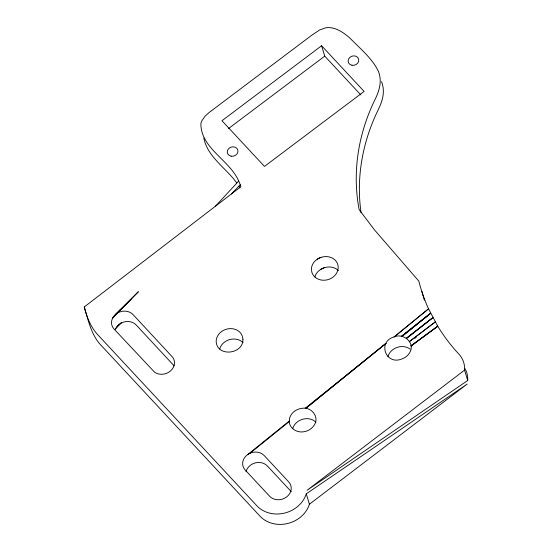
<?xml version="1.0" encoding="UTF-8"?>
<svg xmlns="http://www.w3.org/2000/svg" width="552" height="552" viewBox="0 0 552 552"><rect width="100%" height="100%" fill="white"/><g stroke="black" fill="none" stroke-linecap="round" stroke-linejoin="round"><path stroke-width="0.83" d="M292.726 428.621C295.327 419.216 308.851 415.228 315.861 422.17M387.973 356.53C390.526 347.539 402.767 343.537 410.212 349.154M112.567 318.166L114.733 315.151L138.4 291.697L112.567 318.166A12.178 10.536 -16.8 0 0 113.995 328.971L154.712 372.331A12.178 10.536 -16.8 0 0 170.313 371.123A12.178 10.536 -16.8 0 0 172.728 357.33L133.073 314.612A12.178 10.536 -16.8 0 0 117.817 312.825L115.672 314.281M115.23 329.668A12.178 10.536 -16.8 0 1 115.706 328.557L117.873 325.542L121.419 322.706M215.397 206.262L238.705 181.049C229.729 160.094 200.928 148.46 200.859 123.793A15.484 13.393 -16.8 0 1 201.811 120.881L205.061 116.189L209.105 112.525L311.797 35.197L319.615 29.974L325.321 27.924A15.484 13.393 -16.8 0 1 328.681 27.6C336.962 27.731 344.055 33.03 350.072 38.226C360.097 48.617 372.007 58.119 378.396 71.284A34.824 30.132 -16.8 0 1 379.921 77.018C381.308 85.774 377.713 94.268 373.87 101.913A218.344 188.901 -16.8 0 0 359.145 209.656L374.518 229.929L418.816 281.092A218.344 188.901 -16.8 0 0 428.538 308.816L437.75 326.218A218.344 188.901 -16.8 0 0 458.76 353.942A28.414 24.578 -16.8 0 1 464.563 370.123L467.703 380.514L307.071 490.293L464.563 370.123M118.28 312.315L116.707 313.508L120.108 309.879M113.167 317.103L116.41 313.729M231.385 193.98L240.244 184.747L238.705 181.049M116.306 327.495L119.542 324.121M115.706 328.557L120.957 323.217A12.178 10.536 -16.8 0 1 136.213 325.004L174.121 365.838M116.707 313.508L131.121 299.156M120.232 323.658L120.847 323.141M394.411 336.837L428.538 308.816L394.059 336.906C377.209 341.66 385.579 365.431 401.628 359.062A13.531 11.702 -16.8 0 0 409.605 352.811C415.787 343.158 403.56 332.649 394.059 336.906M305.925 408.411L386.007 343.365L305.215 408.349M401.966 336.527L430.643 313.26L401.276 336.34M250.125 453.192A12.178 10.536 -16.8 0 1 264.201 455.552L288.73 481.91A12.178 10.536 -16.8 0 1 286.543 497A12.178 10.536 -16.8 0 1 269.645 496.269L245.122 469.911A12.178 10.536 -16.8 0 1 247.834 454.448L250.125 453.192L289.248 421.528L289.586 418.23A13.531 11.702 -16.8 0 1 302.268 408.28C311.19 406.679 319.656 416.808 314.35 424.909A13.531 11.702 -16.8 0 1 302.931 431.885C296.61 432.644 289.531 428.304 289.248 421.528M247.834 454.448L289.248 421.072M305.532 408.356L386.007 343.365M401.773 336.472L430.643 313.26L401.587 336.423M406.562 338.466L432.878 317.642L406.258 338.293M406.41 338.376L432.878 317.642M414.897 338.293L416.242 337.244M84.256 306.967C86.899 317.345 90.894 327.729 98.504 335.526L256.928 505.846A28.414 24.578 -16.8 0 0 284.577 513.091A28.414 24.578 -16.8 0 0 306.27 493.819L467.192 384.068L309.41 504.217A28.414 24.578 -16.8 0 1 287.709 523.482A28.414 24.578 -16.8 0 1 260.061 516.237L101.644 345.918C91.239 335.499 88.403 320.477 84.256 306.967L240.927 186.652L240.244 184.747M409.57 341.578L435.245 321.961L409.487 341.433M321.609 45.74L221.959 120.729L264.47 166.421L364.113 91.432L321.609 45.74L324.742 56.131L360.849 94.937M228.535 128.54L324.742 56.131M411.109 346.07L437.75 326.218L411.04 345.683M411.074 345.876L437.75 326.218M317.179 259.281C321.264 256.507 326.563 255.742 331.207 257.536A13.531 11.702 -16.8 0 1 333.208 276.987A13.531 11.702 -16.8 0 1 311.956 272.633L311.418 269.624A13.531 11.702 -16.8 0 1 315.102 260.91L317.821 258.778L321.016 257.301M320.312 269.68C324.41 266.913 329.703 266.126 334.339 267.927A13.531 11.702 -16.8 0 1 338.355 270.597M324.217 267.679L320.96 269.169L318.242 271.301A13.531 11.702 -16.8 0 0 314.923 276.918M291.283 491.673L267.34 465.943A12.178 10.536 -16.8 0 0 255.127 462.928A12.178 10.536 -16.8 0 0 246.019 471.746M236.711 182.898C226.113 168.036 207.538 157.044 203.792 138.041M238.988 186.19L240.017 187.894M306.27 493.819L309.41 504.217M361.07 212.789A218.344 188.901 -16.8 0 1 377.002 112.304C380.604 105.066 384.068 97.186 383.24 88.9A34.907 30.201 -16.8 0 0 381.536 81.675M219.675 349.016A13.531 11.702 -16.8 0 1 229.749 339.535A13.531 11.702 -16.8 0 1 243.101 342.695M465.039 368.639A28.414 24.578 -16.8 0 1 467.703 380.514M424.391 300.136A218.344 188.901 -16.8 0 1 421.949 291.49M242.935 339.232C243.48 354.287 217.295 357.337 216.17 341.716A13.531 11.702 -16.8 0 1 225.768 329.392A13.531 11.702 -16.8 0 1 240.976 333.498L242.39 336.216L242.935 339.232M351.983 65.26A5.41 4.685 -16.8 0 0 358.655 59.099A5.41 4.685 -16.8 0 0 349.747 57.463A5.41 4.685 -16.8 0 0 351.983 65.26M231.136 156.209A5.41 4.685 -16.8 0 0 237.815 150.047A5.41 4.685 -16.8 0 0 228.901 148.412A5.41 4.685 -16.8 0 0 231.136 156.209"/></g></svg>
